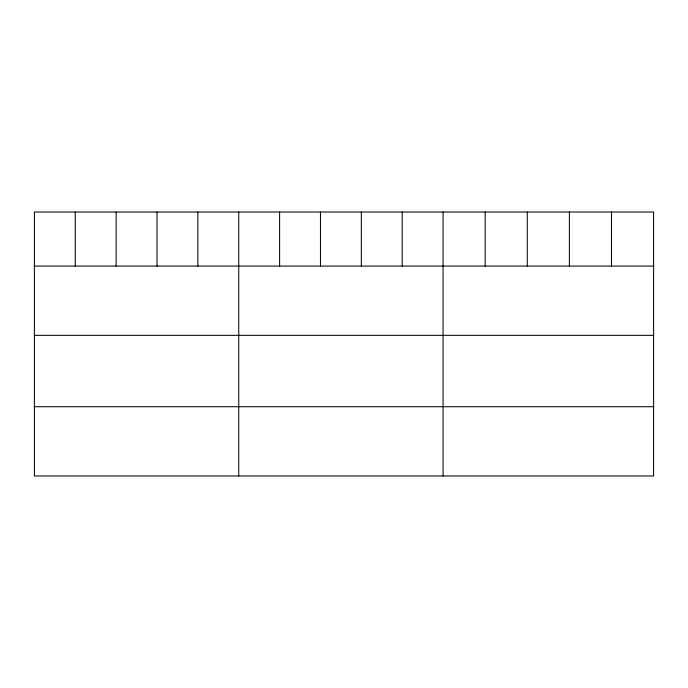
<?xml version="1.0" encoding="UTF-8"?>
<svg xmlns="http://www.w3.org/2000/svg" width="688" height="688" viewBox="0 0 688 688"><rect width="100%" height="100%" fill="white"/><g stroke="black" fill="none" stroke-linecap="round" stroke-linejoin="round"><path stroke-width="1.03" d="M653.6 266.075L653.6 475.976L34.4 475.976L34.4 212.024L653.6 212.024L653.6 266.075L34.4 266.075M34.4 335.34L653.6 335.34M34.4 406.711L653.6 406.711M611.494 212.024L611.494 266.075M569.389 212.024L569.389 266.075M527.283 212.024L527.283 266.075M485.178 212.024L485.178 266.075M443.072 212.024L443.072 475.976M402.205 212.024L402.205 266.075M361.338 212.024L361.338 266.075M320.47 212.024L320.47 266.075M279.603 212.024L279.603 266.075M238.736 212.024L238.736 475.976M197.869 212.024L197.869 266.075M157.002 212.024L157.002 266.075M116.134 212.024L116.134 266.075M75.267 212.024L75.267 266.075"/></g></svg>
